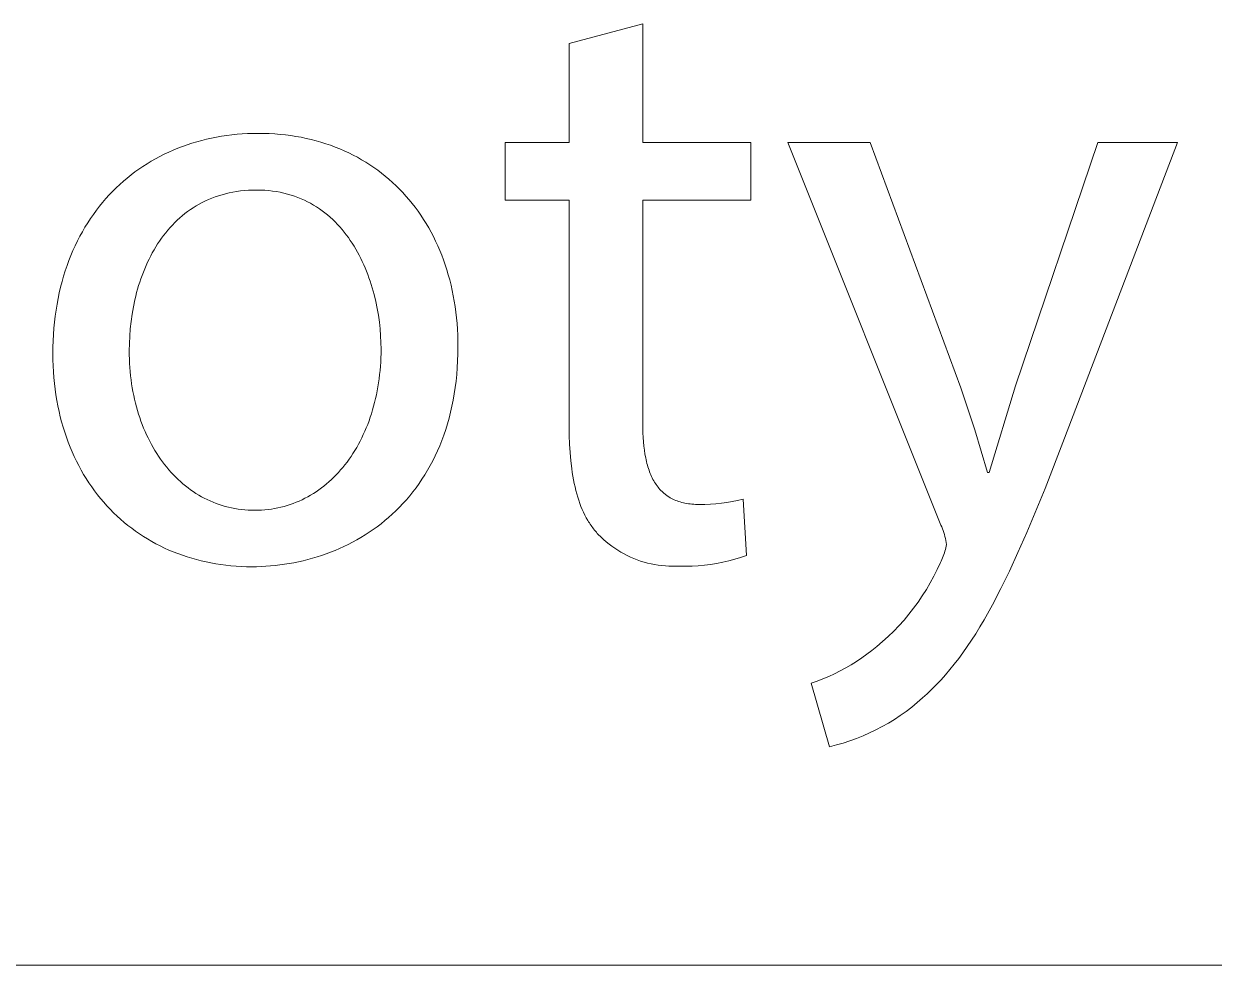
# Model space of a CAD drawing. Header units: millimetres. Extents: x 0 to 4468, y 0 to 3122.
# Drawn here: x 3775.1 to 3837.3, y 0 to 49.2 of the extents above; entities that cross this region are included whole.
import ezdxf

# ---------------------------------------------------------------- set-up
doc = ezdxf.new("R2010")
doc.units = ezdxf.units.MM
doc.header["$MEASUREMENT"] = 0
doc.layers.add('Domyślny', color=7, linetype='Continuous', true_color=0x000000)

msp = doc.modelspace()

# ---------------------------------------------------------------- linework, layer by layer
at = {"layer": 'Domyślny', "color": 18, "lineweight": 15, "true_color": 0x000000}
for p, q in [((3803.609, 48.13), (3807.448, 49.157)), ((3807.448, 49.157), (3807.448, 42.952)), ((3803.609, 42.952), (3803.609, 48.13)), ((3783.654, 42.841), (3783.903, 42.923)), ((3783.903, 42.923), (3784.154, 42.998)), ((3784.154, 42.998), (3784.409, 43.068)), ((3784.409, 43.068), (3784.666, 43.131)), ((3784.666, 43.131), (3784.925, 43.189)), ((3784.925, 43.189), (3785.187, 43.241)), ((3785.187, 43.241), (3785.452, 43.287)), ((3785.452, 43.287), (3785.719, 43.326)), ((3785.719, 43.326), (3785.988, 43.36)), ((3785.988, 43.36), (3786.259, 43.388)), ((3786.259, 43.388), (3786.533, 43.409)), ((3786.533, 43.409), (3786.809, 43.425)), ((3786.809, 43.425), (3787.086, 43.434)), ((3787.086, 43.434), (3787.366, 43.437)), ((3787.366, 43.437), (3787.656, 43.434)), ((3787.656, 43.434), (3787.943, 43.424)), ((3787.943, 43.424), (3788.227, 43.408)), ((3788.227, 43.408), (3788.508, 43.385)), ((3788.508, 43.385), (3788.785, 43.356)), ((3788.785, 43.356), (3789.06, 43.32)), ((3789.06, 43.32), (3789.331, 43.278)), ((3789.331, 43.278), (3789.599, 43.23)), ((3789.599, 43.23), (3789.864, 43.176)), ((3789.864, 43.176), (3790.125, 43.115)), ((3790.125, 43.115), (3790.383, 43.049)), ((3790.383, 43.049), (3790.638, 42.976)), ((3790.638, 42.976), (3790.889, 42.898)), ((3800.261, 39.947), (3800.261, 42.952)), ((3800.261, 42.952), (3803.609, 42.952)), ((3807.448, 42.952), (3813.087, 42.952)), ((3813.087, 42.952), (3813.087, 39.947)), ((3823.025, 22.984), (3815.035, 42.952)), ((3815.035, 42.952), (3819.32, 42.952)), ((3819.32, 42.952), (3824.067, 30.156)), ((3826.924, 30.245), (3831.224, 42.952)), ((3835.375, 42.952), (3829.483, 27.522)), ((3831.224, 42.952), (3835.375, 42.952)), ((3782.227, 42.232), (3782.457, 42.348)), ((3782.457, 42.348), (3782.69, 42.458)), ((3782.69, 42.458), (3782.926, 42.563)), ((3782.926, 42.563), (3783.166, 42.661)), ((3783.166, 42.661), (3783.409, 42.754)), ((3783.409, 42.754), (3783.654, 42.841)), ((3790.889, 42.898), (3791.136, 42.813)), ((3791.136, 42.813), (3791.379, 42.723)), ((3791.379, 42.723), (3791.619, 42.627)), ((3791.619, 42.627), (3791.855, 42.525)), ((3791.855, 42.525), (3792.088, 42.418)), ((3792.088, 42.418), (3792.316, 42.305)), ((3792.316, 42.305), (3792.541, 42.186)), ((3781.131, 41.569), (3781.343, 41.713)), ((3781.343, 41.713), (3781.558, 41.851)), ((3781.558, 41.851), (3781.778, 41.984)), ((3781.778, 41.984), (3782, 42.111)), ((3782, 42.111), (3782.227, 42.232)), ((3792.541, 42.186), (3792.761, 42.062)), ((3792.761, 42.062), (3792.978, 41.932)), ((3792.978, 41.932), (3793.191, 41.797)), ((3793.191, 41.797), (3793.399, 41.657)), ((3780.322, 40.939), (3780.518, 41.104)), ((3780.518, 41.104), (3780.718, 41.265)), ((3780.718, 41.265), (3780.923, 41.419)), ((3780.923, 41.419), (3781.131, 41.569)), ((3793.399, 41.657), (3793.603, 41.511)), ((3793.603, 41.511), (3793.803, 41.36)), ((3793.803, 41.36), (3793.999, 41.204)), ((3793.999, 41.204), (3794.191, 41.043)), ((3794.191, 41.043), (3794.378, 40.877)), ((3779.759, 40.409), (3779.942, 40.591)), ((3779.942, 40.591), (3780.13, 40.768)), ((3780.13, 40.768), (3780.322, 40.939)), ((3786.437, 40.427), (3786.236, 40.4)), ((3786.641, 40.448), (3786.437, 40.427)), ((3786.849, 40.464), (3786.641, 40.448)), ((3787.061, 40.473), (3786.849, 40.464)), ((3787.276, 40.476), (3787.061, 40.473)), ((3787.493, 40.473), (3787.276, 40.476)), ((3787.705, 40.463), (3787.493, 40.473)), ((3787.913, 40.446), (3787.705, 40.463)), ((3788.117, 40.423), (3787.913, 40.446)), ((3788.317, 40.394), (3788.117, 40.423)), ((3794.378, 40.877), (3794.561, 40.705)), ((3794.561, 40.705), (3794.739, 40.529)), ((3794.739, 40.529), (3794.913, 40.348)), ((3779.069, 39.629), (3779.235, 39.832)), ((3779.235, 39.832), (3779.405, 40.03)), ((3779.405, 40.03), (3779.579, 40.222)), ((3779.579, 40.222), (3779.759, 40.409)), ((3784.438, 39.826), (3784.279, 39.74)), ((3784.601, 39.906), (3784.438, 39.826)), ((3784.768, 39.982), (3784.601, 39.906)), ((3784.939, 40.052), (3784.768, 39.982)), ((3785.113, 40.118), (3784.939, 40.052)), ((3785.291, 40.179), (3785.113, 40.118)), ((3785.472, 40.234), (3785.291, 40.179)), ((3785.658, 40.284), (3785.472, 40.234)), ((3785.847, 40.328), (3785.658, 40.284)), ((3786.04, 40.367), (3785.847, 40.328)), ((3786.236, 40.4), (3786.04, 40.367)), ((3788.513, 40.359), (3788.317, 40.394)), ((3788.705, 40.317), (3788.513, 40.359)), ((3788.893, 40.27), (3788.705, 40.317)), ((3789.077, 40.217), (3788.893, 40.27)), ((3789.257, 40.158), (3789.077, 40.217)), ((3789.433, 40.093), (3789.257, 40.158)), ((3789.606, 40.024), (3789.433, 40.093)), ((3789.774, 39.949), (3789.606, 40.024)), ((3789.939, 39.869), (3789.774, 39.949)), ((3790.1, 39.784), (3789.939, 39.869)), ((3794.913, 40.348), (3795.082, 40.162)), ((3795.082, 40.162), (3795.247, 39.971)), ((3795.247, 39.971), (3795.407, 39.776)), ((3803.609, 39.947), (3800.261, 39.947)), ((3803.609, 28.132), (3803.609, 39.947)), ((3813.087, 39.947), (3807.448, 39.947)), ((3807.448, 39.947), (3807.448, 28.281)), ((3778.601, 38.989), (3778.752, 39.208)), ((3778.752, 39.208), (3778.908, 39.421)), ((3778.908, 39.421), (3779.069, 39.629)), ((3783.535, 39.247), (3783.397, 39.135)), ((3783.677, 39.354), (3783.535, 39.247)), ((3783.822, 39.457), (3783.677, 39.354)), ((3783.97, 39.556), (3783.822, 39.457)), ((3784.123, 39.651), (3783.97, 39.556)), ((3784.279, 39.74), (3784.123, 39.651)), ((3790.257, 39.694), (3790.1, 39.784)), ((3790.41, 39.599), (3790.257, 39.694)), ((3790.56, 39.5), (3790.41, 39.599)), ((3790.706, 39.396), (3790.56, 39.5)), ((3790.848, 39.288), (3790.706, 39.396)), ((3790.987, 39.176), (3790.848, 39.288)), ((3791.121, 39.059), (3790.987, 39.176)), ((3795.407, 39.776), (3795.562, 39.575)), ((3795.562, 39.575), (3795.713, 39.37)), ((3795.713, 39.37), (3795.859, 39.161)), ((3778.314, 38.537), (3778.455, 38.766)), ((3778.455, 38.766), (3778.601, 38.989)), ((3782.88, 38.649), (3782.76, 38.519)), ((3783.004, 38.777), (3782.88, 38.649)), ((3783.132, 38.9), (3783.004, 38.777)), ((3783.263, 39.019), (3783.132, 38.9)), ((3783.397, 39.135), (3783.263, 39.019)), ((3791.253, 38.939), (3791.121, 39.059)), ((3791.38, 38.814), (3791.253, 38.939)), ((3791.504, 38.686), (3791.38, 38.814)), ((3791.625, 38.555), (3791.504, 38.686)), ((3791.742, 38.42), (3791.625, 38.555)), ((3795.859, 39.161), (3796, 38.947)), ((3796, 38.947), (3796.136, 38.729)), ((3796.136, 38.729), (3796.267, 38.506)), ((3777.921, 37.821), (3778.047, 38.064)), ((3778.047, 38.064), (3778.178, 38.303)), ((3778.178, 38.303), (3778.314, 38.537)), ((3782.313, 37.962), (3782.21, 37.815)), ((3782.42, 38.106), (3782.313, 37.962)), ((3782.53, 38.247), (3782.42, 38.106)), ((3782.643, 38.385), (3782.53, 38.247)), ((3782.76, 38.519), (3782.643, 38.385)), ((3791.855, 38.282), (3791.742, 38.42)), ((3791.965, 38.14), (3791.855, 38.282)), ((3792.071, 37.995), (3791.965, 38.14)), ((3792.174, 37.848), (3792.071, 37.995)), ((3796.267, 38.506), (3796.393, 38.279)), ((3796.393, 38.279), (3796.514, 38.047)), ((3796.514, 38.047), (3796.63, 37.811)), ((3777.576, 37.06), (3777.686, 37.318)), ((3777.686, 37.318), (3777.801, 37.572)), ((3777.801, 37.572), (3777.921, 37.821)), ((3781.921, 37.356), (3781.831, 37.197)), ((3782.014, 37.511), (3781.921, 37.356)), ((3782.11, 37.665), (3782.014, 37.511)), ((3782.21, 37.815), (3782.11, 37.665)), ((3792.274, 37.698), (3792.174, 37.848)), ((3792.37, 37.545), (3792.274, 37.698)), ((3792.463, 37.389), (3792.37, 37.545)), ((3792.552, 37.231), (3792.463, 37.389)), ((3796.63, 37.811), (3796.74, 37.572)), ((3796.74, 37.572), (3796.846, 37.328)), ((3796.846, 37.328), (3796.946, 37.079)), ((3777.375, 36.528), (3777.473, 36.796)), ((3777.473, 36.796), (3777.576, 37.06)), ((3781.582, 36.706), (3781.506, 36.538)), ((3781.662, 36.872), (3781.582, 36.706)), ((3781.745, 37.036), (3781.662, 36.872)), ((3781.831, 37.197), (3781.745, 37.036)), ((3792.638, 37.071), (3792.552, 37.231)), ((3792.721, 36.908), (3792.638, 37.071)), ((3792.8, 36.744), (3792.721, 36.908)), ((3792.876, 36.577), (3792.8, 36.744)), ((3796.946, 37.079), (3797.041, 36.827)), ((3797.041, 36.827), (3797.13, 36.571)), ((3777.196, 35.976), (3777.282, 36.254)), ((3777.282, 36.254), (3777.375, 36.528)), ((3781.363, 36.195), (3781.296, 36.02)), ((3781.433, 36.367), (3781.363, 36.195)), ((3781.506, 36.538), (3781.433, 36.367)), ((3792.949, 36.409), (3792.876, 36.577)), ((3793.019, 36.239), (3792.949, 36.409)), ((3793.085, 36.068), (3793.019, 36.239)), ((3793.148, 35.895), (3793.085, 36.068)), ((3797.13, 36.571), (3797.215, 36.311)), ((3797.215, 36.311), (3797.293, 36.047)), ((3777.04, 35.406), (3777.115, 35.693)), ((3777.115, 35.693), (3777.196, 35.976)), ((3781.116, 35.486), (3781.062, 35.305)), ((3781.173, 35.666), (3781.116, 35.486)), ((3781.233, 35.844), (3781.173, 35.666)), ((3781.296, 36.02), (3781.233, 35.844)), ((3793.209, 35.721), (3793.148, 35.895)), ((3793.265, 35.546), (3793.209, 35.721)), ((3793.319, 35.37), (3793.265, 35.546)), ((3797.293, 36.047), (3797.366, 35.78)), ((3797.366, 35.78), (3797.434, 35.509)), ((3797.434, 35.509), (3797.496, 35.233)), ((3776.909, 34.816), (3776.972, 35.113)), ((3776.972, 35.113), (3777.04, 35.406)), ((3780.964, 34.938), (3780.92, 34.752)), ((3781.012, 35.122), (3780.964, 34.938)), ((3781.062, 35.305), (3781.012, 35.122)), ((3793.418, 35.015), (3793.319, 35.37)), ((3793.504, 34.658), (3793.418, 35.015)), ((3797.496, 35.233), (3797.552, 34.955)), ((3797.552, 34.955), (3797.603, 34.673)), ((3776.76, 33.897), (3776.803, 34.208)), ((3776.803, 34.208), (3776.853, 34.514)), ((3776.853, 34.514), (3776.909, 34.816)), ((3780.841, 34.378), (3780.775, 34)), ((3780.92, 34.752), (3780.841, 34.378)), ((3793.578, 34.299), (3793.504, 34.658)), ((3793.64, 33.94), (3793.578, 34.299)), ((3797.603, 34.673), (3797.648, 34.387)), ((3797.648, 34.387), (3797.687, 34.098)), ((3776.692, 33.261), (3776.723, 33.581)), ((3776.723, 33.581), (3776.76, 33.897)), ((3780.721, 33.62), (3780.679, 33.237)), ((3780.775, 34), (3780.721, 33.62)), ((3793.69, 33.581), (3793.64, 33.94)), ((3793.729, 33.224), (3793.69, 33.581)), ((3797.687, 34.098), (3797.72, 33.805)), ((3797.72, 33.805), (3797.747, 33.509)), ((3776.668, 32.937), (3776.692, 33.261)), ((3780.679, 33.237), (3780.649, 32.853)), ((3793.757, 32.87), (3793.729, 33.224)), ((3797.747, 33.509), (3797.768, 33.21)), ((3797.768, 33.21), (3797.784, 32.907)), ((3776.641, 32.274), (3776.651, 32.607)), ((3776.651, 32.607), (3776.668, 32.937)), ((3780.631, 32.468), (3780.625, 32.084)), ((3780.649, 32.853), (3780.631, 32.468)), ((3793.773, 32.519), (3793.757, 32.87)), ((3793.779, 32.174), (3793.773, 32.519)), ((3797.784, 32.907), (3797.793, 32.601)), ((3797.793, 32.601), (3797.796, 32.293)), ((3776.638, 31.936), (3776.641, 32.274)), ((3776.641, 31.617), (3776.638, 31.936)), ((3780.625, 32.084), (3780.627, 31.863)), ((3780.627, 31.863), (3780.633, 31.643)), ((3793.76, 31.496), (3793.77, 31.72)), ((3793.77, 31.72), (3793.777, 31.946)), ((3793.777, 31.946), (3793.779, 32.174)), ((3797.792, 31.921), (3797.78, 31.557)), ((3797.796, 32.293), (3797.792, 31.921)), ((3776.651, 31.301), (3776.641, 31.617)), ((3776.667, 30.99), (3776.651, 31.301)), ((3780.633, 31.643), (3780.643, 31.425)), ((3780.643, 31.425), (3780.657, 31.209)), ((3780.657, 31.209), (3780.675, 30.994)), ((3793.728, 31.055), (3793.746, 31.275)), ((3793.746, 31.275), (3793.76, 31.496)), ((3797.76, 31.199), (3797.732, 30.847)), ((3797.78, 31.557), (3797.76, 31.199)), ((3776.69, 30.683), (3776.667, 30.99)), ((3776.719, 30.379), (3776.69, 30.683)), ((3780.675, 30.994), (3780.696, 30.782)), ((3780.696, 30.782), (3780.721, 30.572)), ((3780.721, 30.572), (3780.75, 30.364)), ((3793.65, 30.411), (3793.68, 30.623)), ((3793.68, 30.623), (3793.706, 30.838)), ((3793.706, 30.838), (3793.728, 31.055)), ((3797.697, 30.502), (3797.654, 30.163)), ((3797.732, 30.847), (3797.697, 30.502)), ((3776.754, 30.079), (3776.719, 30.379)), ((3776.796, 29.784), (3776.754, 30.079)), ((3780.75, 30.364), (3780.783, 30.157)), ((3780.783, 30.157), (3780.819, 29.954)), ((3780.819, 29.954), (3780.859, 29.752)), ((3793.538, 29.787), (3793.579, 29.992)), ((3793.579, 29.992), (3793.616, 30.2)), ((3793.616, 30.2), (3793.65, 30.411)), ((3797.654, 30.163), (3797.604, 29.831)), ((3824.067, 30.156), (3824.795, 27.95)), ((3825.54, 25.722), (3826.924, 30.245)), ((3776.843, 29.492), (3776.796, 29.784)), ((3776.897, 29.205), (3776.843, 29.492)), ((3780.859, 29.752), (3780.903, 29.553)), ((3780.903, 29.553), (3780.95, 29.356)), ((3780.95, 29.356), (3781.001, 29.161)), ((3793.393, 29.186), (3793.444, 29.384)), ((3793.444, 29.384), (3793.493, 29.584)), ((3793.493, 29.584), (3793.538, 29.787)), ((3797.547, 29.505), (3797.483, 29.186)), ((3797.604, 29.831), (3797.547, 29.505)), ((3776.957, 28.921), (3776.897, 29.205)), ((3777.022, 28.642), (3776.957, 28.921)), ((3777.094, 28.367), (3777.022, 28.642)), ((3781.001, 29.161), (3781.055, 28.969)), ((3781.055, 28.969), (3781.113, 28.78)), ((3781.113, 28.78), (3781.174, 28.593)), ((3793.15, 28.423), (3793.216, 28.609)), ((3793.216, 28.609), (3793.278, 28.799)), ((3793.278, 28.799), (3793.337, 28.991)), ((3793.337, 28.991), (3793.393, 29.186)), ((3797.412, 28.873), (3797.334, 28.566)), ((3797.483, 29.186), (3797.412, 28.873)), ((3777.171, 28.096), (3777.094, 28.367)), ((3777.254, 27.829), (3777.171, 28.096)), ((3781.174, 28.593), (3781.238, 28.409)), ((3781.238, 28.409), (3781.306, 28.227)), ((3781.306, 28.227), (3781.377, 28.049)), ((3781.377, 28.049), (3781.451, 27.873)), ((3792.932, 27.88), (3793.008, 28.058)), ((3793.008, 28.058), (3793.081, 28.239)), ((3793.081, 28.239), (3793.15, 28.423)), ((3797.249, 28.266), (3797.158, 27.971)), ((3797.334, 28.566), (3797.249, 28.266)), ((3803.614, 27.662), (3803.609, 28.132)), ((3807.448, 28.281), (3807.451, 28.032)), ((3807.451, 28.032), (3807.457, 27.79)), ((3777.342, 27.567), (3777.254, 27.829)), ((3777.436, 27.309), (3777.342, 27.567)), ((3781.451, 27.873), (3781.529, 27.699)), ((3781.529, 27.699), (3781.609, 27.529)), ((3781.609, 27.529), (3781.693, 27.362)), ((3781.693, 27.362), (3781.78, 27.198)), ((3792.597, 27.199), (3792.686, 27.364)), ((3792.686, 27.364), (3792.771, 27.533)), ((3792.771, 27.533), (3792.853, 27.705)), ((3792.853, 27.705), (3792.932, 27.88)), ((3796.957, 27.402), (3796.847, 27.127)), ((3797.061, 27.684), (3796.957, 27.402)), ((3797.158, 27.971), (3797.061, 27.684)), ((3803.629, 27.207), (3803.614, 27.662)), ((3807.457, 27.79), (3807.469, 27.555)), ((3807.469, 27.555), (3807.486, 27.326)), ((3824.795, 27.95), (3825.451, 25.722)), ((3829.483, 27.522), (3828.462, 24.899)), ((3777.535, 27.055), (3777.436, 27.309)), ((3777.64, 26.806), (3777.535, 27.055)), ((3777.75, 26.561), (3777.64, 26.806)), ((3781.78, 27.198), (3781.87, 27.037)), ((3781.87, 27.037), (3781.963, 26.879)), ((3781.963, 26.879), (3782.059, 26.724)), ((3792.313, 26.721), (3792.411, 26.877)), ((3792.411, 26.877), (3792.506, 27.036)), ((3792.506, 27.036), (3792.597, 27.199)), ((3796.731, 26.858), (3796.61, 26.595)), ((3796.847, 27.127), (3796.731, 26.858)), ((3803.655, 26.767), (3803.629, 27.207)), ((3803.692, 26.341), (3803.655, 26.767)), ((3807.486, 27.326), (3807.507, 27.105)), ((3807.507, 27.105), (3807.534, 26.891)), ((3807.534, 26.891), (3807.566, 26.684)), ((3777.866, 26.321), (3777.75, 26.561)), ((3777.986, 26.086), (3777.866, 26.321)), ((3782.059, 26.724), (3782.158, 26.573)), ((3782.158, 26.573), (3782.26, 26.424)), ((3782.26, 26.424), (3782.365, 26.28)), ((3782.365, 26.28), (3782.472, 26.138)), ((3782.472, 26.138), (3782.583, 26)), ((3791.783, 25.994), (3791.894, 26.133)), ((3791.894, 26.133), (3792.003, 26.275)), ((3792.003, 26.275), (3792.11, 26.42)), ((3792.11, 26.42), (3792.213, 26.569)), ((3792.213, 26.569), (3792.313, 26.721)), ((3796.482, 26.338), (3796.349, 26.088)), ((3796.61, 26.595), (3796.482, 26.338)), ((3803.74, 25.931), (3803.692, 26.341)), ((3807.566, 26.684), (3807.603, 26.485)), ((3807.603, 26.485), (3807.624, 26.388)), ((3807.624, 26.388), (3807.646, 26.293)), ((3807.646, 26.293), (3807.67, 26.199)), ((3807.67, 26.199), (3807.694, 26.108)), ((3778.112, 25.854), (3777.986, 26.086)), ((3778.242, 25.628), (3778.112, 25.854)), ((3778.378, 25.406), (3778.242, 25.628)), ((3782.583, 26), (3782.696, 25.866)), ((3782.696, 25.866), (3782.811, 25.735)), ((3782.811, 25.735), (3782.93, 25.608)), ((3782.93, 25.608), (3783.051, 25.484)), ((3791.309, 25.477), (3791.431, 25.601)), ((3791.431, 25.601), (3791.551, 25.728)), ((3791.551, 25.728), (3791.668, 25.859)), ((3791.668, 25.859), (3791.783, 25.994)), ((3796.067, 25.605), (3795.918, 25.373)), ((3796.211, 25.843), (3796.067, 25.605)), ((3796.349, 26.088), (3796.211, 25.843)), ((3803.768, 25.731), (3803.74, 25.931)), ((3803.799, 25.536), (3803.768, 25.731)), ((3803.834, 25.344), (3803.799, 25.536)), ((3807.694, 26.108), (3807.721, 26.018)), ((3807.721, 26.018), (3807.748, 25.93)), ((3807.748, 25.93), (3807.778, 25.845)), ((3807.778, 25.845), (3807.808, 25.761)), ((3807.808, 25.761), (3807.841, 25.679)), ((3807.841, 25.679), (3807.874, 25.598)), ((3807.874, 25.598), (3807.909, 25.52)), ((3807.909, 25.52), (3807.946, 25.444)), ((3825.451, 25.722), (3825.54, 25.722)), ((3778.518, 25.189), (3778.378, 25.406)), ((3778.664, 24.977), (3778.518, 25.189)), ((3778.814, 24.769), (3778.664, 24.977)), ((3783.051, 25.484), (3783.175, 25.365)), ((3783.175, 25.365), (3783.301, 25.249)), ((3783.301, 25.249), (3783.43, 25.137)), ((3783.43, 25.137), (3783.562, 25.029)), ((3783.562, 25.029), (3783.696, 24.925)), ((3783.696, 24.925), (3783.832, 24.824)), ((3790.523, 24.818), (3790.66, 24.918)), ((3790.66, 24.918), (3790.795, 25.022)), ((3790.795, 25.022), (3790.927, 25.13)), ((3790.927, 25.13), (3791.057, 25.242)), ((3791.057, 25.242), (3791.184, 25.358)), ((3791.184, 25.358), (3791.309, 25.477)), ((3795.606, 24.927), (3795.442, 24.713)), ((3795.765, 25.147), (3795.606, 24.927)), ((3795.918, 25.373), (3795.765, 25.147)), ((3803.871, 25.157), (3803.834, 25.344)), ((3803.912, 24.973), (3803.871, 25.157)), ((3803.955, 24.794), (3803.912, 24.973)), ((3807.946, 25.444), (3807.984, 25.37)), ((3807.984, 25.37), (3808.024, 25.297)), ((3808.024, 25.297), (3808.066, 25.227)), ((3808.066, 25.227), (3808.108, 25.158)), ((3808.108, 25.158), (3808.153, 25.092)), ((3808.153, 25.092), (3808.199, 25.027)), ((3808.199, 25.027), (3808.247, 24.965)), ((3808.247, 24.965), (3808.297, 24.904)), ((3808.297, 24.904), (3808.348, 24.846)), ((3828.462, 24.899), (3827.507, 22.592)), ((3778.968, 24.566), (3778.814, 24.769)), ((3779.128, 24.368), (3778.968, 24.566)), ((3779.291, 24.175), (3779.128, 24.368)), ((3783.832, 24.824), (3783.971, 24.728)), ((3783.971, 24.728), (3784.112, 24.637)), ((3784.112, 24.637), (3784.255, 24.549)), ((3784.255, 24.549), (3784.401, 24.465)), ((3784.401, 24.465), (3784.548, 24.386)), ((3784.548, 24.386), (3784.699, 24.312)), ((3784.699, 24.312), (3784.851, 24.241)), ((3789.503, 24.237), (3789.655, 24.307)), ((3789.655, 24.307), (3789.805, 24.381)), ((3789.805, 24.381), (3789.953, 24.46)), ((3789.953, 24.46), (3790.099, 24.543)), ((3790.099, 24.543), (3790.242, 24.631)), ((3790.242, 24.631), (3790.384, 24.722)), ((3790.384, 24.722), (3790.523, 24.818)), ((3795.101, 24.302), (3794.924, 24.106)), ((3795.274, 24.504), (3795.101, 24.302)), ((3795.442, 24.713), (3795.274, 24.504)), ((3804.002, 24.618), (3803.955, 24.794)), ((3804.052, 24.447), (3804.002, 24.618)), ((3804.106, 24.28), (3804.052, 24.447)), ((3804.163, 24.117), (3804.106, 24.28)), ((3808.348, 24.846), (3808.4, 24.789)), ((3808.4, 24.789), (3808.455, 24.735)), ((3808.455, 24.735), (3808.511, 24.682)), ((3808.511, 24.682), (3808.569, 24.632)), ((3808.569, 24.632), (3808.599, 24.608)), ((3808.599, 24.608), (3808.629, 24.584)), ((3808.629, 24.584), (3808.659, 24.56)), ((3808.659, 24.56), (3808.69, 24.537)), ((3808.69, 24.537), (3808.721, 24.515)), ((3808.721, 24.515), (3808.753, 24.493)), ((3808.753, 24.493), (3808.785, 24.472)), ((3808.785, 24.472), (3808.818, 24.451)), ((3808.818, 24.451), (3808.885, 24.411)), ((3808.885, 24.411), (3808.953, 24.373)), ((3808.953, 24.373), (3809.024, 24.337)), ((3809.024, 24.337), (3809.096, 24.303)), ((3809.096, 24.303), (3809.17, 24.272)), ((3809.17, 24.272), (3809.246, 24.242)), ((3812.125, 24.211), (3812.406, 24.27)), ((3812.406, 24.27), (3812.686, 24.338)), ((3812.686, 24.338), (3812.864, 21.392)), ((3779.459, 23.987), (3779.291, 24.175)), ((3779.632, 23.804), (3779.459, 23.987)), ((3779.809, 23.626), (3779.632, 23.804)), ((3784.851, 24.241), (3785.005, 24.175)), ((3785.005, 24.175), (3785.161, 24.114)), ((3785.161, 24.114), (3785.32, 24.057)), ((3785.32, 24.057), (3785.48, 24.005)), ((3785.48, 24.005), (3785.643, 23.958)), ((3785.643, 23.958), (3785.807, 23.915)), ((3785.807, 23.915), (3785.973, 23.877)), ((3785.973, 23.877), (3786.142, 23.844)), ((3786.142, 23.844), (3786.311, 23.816)), ((3786.311, 23.816), (3786.483, 23.793)), ((3786.483, 23.793), (3786.657, 23.775)), ((3786.657, 23.775), (3786.832, 23.762)), ((3786.832, 23.762), (3787.009, 23.755)), ((3787.009, 23.755), (3787.187, 23.752)), ((3787.187, 23.752), (3787.363, 23.754)), ((3787.363, 23.754), (3787.537, 23.762)), ((3787.537, 23.762), (3787.71, 23.775)), ((3787.71, 23.775), (3787.881, 23.793)), ((3787.881, 23.793), (3788.051, 23.816)), ((3788.051, 23.816), (3788.22, 23.843)), ((3788.22, 23.843), (3788.386, 23.876)), ((3788.386, 23.876), (3788.551, 23.914)), ((3788.551, 23.914), (3788.714, 23.956)), ((3788.714, 23.956), (3788.876, 24.003)), ((3788.876, 24.003), (3789.035, 24.055)), ((3789.035, 24.055), (3789.193, 24.111)), ((3789.193, 24.111), (3789.349, 24.172)), ((3789.349, 24.172), (3789.503, 24.237)), ((3794.558, 23.731), (3794.368, 23.553)), ((3794.743, 23.916), (3794.558, 23.731)), ((3794.924, 24.106), (3794.743, 23.916)), ((3804.223, 23.958), (3804.163, 24.117)), ((3804.287, 23.803), (3804.223, 23.958)), ((3804.354, 23.652), (3804.287, 23.803)), ((3804.425, 23.506), (3804.354, 23.652)), ((3809.246, 24.242), (3809.324, 24.215)), ((3809.324, 24.215), (3809.403, 24.189)), ((3809.403, 24.189), (3809.485, 24.166)), ((3809.485, 24.166), (3809.569, 24.145)), ((3809.569, 24.145), (3809.654, 24.127)), ((3809.654, 24.127), (3809.741, 24.11)), ((3809.741, 24.11), (3809.831, 24.096)), ((3809.831, 24.096), (3809.922, 24.083)), ((3809.922, 24.083), (3810.016, 24.073)), ((3810.016, 24.073), (3810.111, 24.065)), ((3810.111, 24.065), (3810.208, 24.06)), ((3810.208, 24.06), (3810.308, 24.057)), ((3810.308, 24.057), (3810.409, 24.055)), ((3810.409, 24.055), (3810.697, 24.057)), ((3810.697, 24.057), (3810.984, 24.069)), ((3810.984, 24.069), (3811.271, 24.09)), ((3811.271, 24.09), (3811.557, 24.121)), ((3811.557, 24.121), (3811.842, 24.161)), ((3811.842, 24.161), (3812.125, 24.211)), ((3779.99, 23.453), (3779.809, 23.626)), ((3780.175, 23.285), (3779.99, 23.453)), ((3780.364, 23.122), (3780.175, 23.285)), ((3780.558, 22.964), (3780.364, 23.122)), ((3793.778, 23.052), (3793.574, 22.897)), ((3793.978, 23.213), (3793.778, 23.052)), ((3794.175, 23.38), (3793.978, 23.213)), ((3794.368, 23.553), (3794.175, 23.38)), ((3804.5, 23.364), (3804.425, 23.506)), ((3804.578, 23.226), (3804.5, 23.364)), ((3804.619, 23.159), (3804.578, 23.226)), ((3804.66, 23.093), (3804.619, 23.159)), ((3804.702, 23.028), (3804.66, 23.093)), ((3804.746, 22.964), (3804.702, 23.028)), ((3780.755, 22.812), (3780.558, 22.964)), ((3780.956, 22.665), (3780.755, 22.812)), ((3781.161, 22.523), (3780.956, 22.665)), ((3781.37, 22.386), (3781.161, 22.523)), ((3781.582, 22.255), (3781.37, 22.386)), ((3792.943, 22.466), (3792.727, 22.334)), ((3793.156, 22.604), (3792.943, 22.466)), ((3793.367, 22.748), (3793.156, 22.604)), ((3793.574, 22.897), (3793.367, 22.748)), ((3804.79, 22.901), (3804.746, 22.964)), ((3804.835, 22.84), (3804.79, 22.901)), ((3804.881, 22.779), (3804.835, 22.84)), ((3804.929, 22.72), (3804.881, 22.779)), ((3804.977, 22.661), (3804.929, 22.72)), ((3805.026, 22.604), (3804.977, 22.661)), ((3805.076, 22.548), (3805.026, 22.604)), ((3805.127, 22.493), (3805.076, 22.548)), ((3805.26, 22.36), (3805.127, 22.493)), ((3823.069, 22.888), (3823.025, 22.984)), ((3823.109, 22.79), (3823.069, 22.888)), ((3823.145, 22.691), (3823.109, 22.79)), ((3823.179, 22.591), (3823.145, 22.691)), ((3823.209, 22.49), (3823.179, 22.591)), ((3823.236, 22.388), (3823.209, 22.49)), ((3823.259, 22.285), (3823.236, 22.388)), ((3827.507, 22.592), (3827.048, 21.549)), ((3781.798, 22.129), (3781.582, 22.255)), ((3782.017, 22.009), (3781.798, 22.129)), ((3782.239, 21.894), (3782.017, 22.009)), ((3782.466, 21.784), (3782.239, 21.894)), ((3782.695, 21.68), (3782.466, 21.784)), ((3791.836, 21.861), (3791.608, 21.756)), ((3792.062, 21.97), (3791.836, 21.861)), ((3792.287, 22.086), (3792.062, 21.97)), ((3792.508, 22.207), (3792.287, 22.086)), ((3792.727, 22.334), (3792.508, 22.207)), ((3805.398, 22.232), (3805.26, 22.36)), ((3805.54, 22.108), (3805.398, 22.232)), ((3805.687, 21.989), (3805.54, 22.108)), ((3805.837, 21.876), (3805.687, 21.989)), ((3805.991, 21.768), (3805.837, 21.876)), ((3806.149, 21.665), (3805.991, 21.768)), ((3823.258, 21.702), (3823.277, 21.792)), ((3823.279, 22.181), (3823.259, 22.285)), ((3823.277, 21.792), (3823.294, 21.882)), ((3823.295, 22.077), (3823.279, 22.181)), ((3823.294, 21.882), (3823.308, 21.972)), ((3823.308, 21.972), (3823.295, 22.077)), ((3782.927, 21.582), (3782.695, 21.68)), ((3783.163, 21.49), (3782.927, 21.582)), ((3783.402, 21.403), (3783.163, 21.49)), ((3783.643, 21.322), (3783.402, 21.403)), ((3783.888, 21.246), (3783.643, 21.322)), ((3784.135, 21.177), (3783.888, 21.246)), ((3784.386, 21.113), (3784.135, 21.177)), ((3789.957, 21.181), (3789.715, 21.121)), ((3790.197, 21.247), (3789.957, 21.181)), ((3790.436, 21.318), (3790.197, 21.247)), ((3790.674, 21.395), (3790.436, 21.318)), ((3790.91, 21.477), (3790.674, 21.395)), ((3791.144, 21.565), (3790.91, 21.477)), ((3791.377, 21.658), (3791.144, 21.565)), ((3791.608, 21.756), (3791.377, 21.658)), ((3806.31, 21.568), (3806.149, 21.665)), ((3806.475, 21.476), (3806.31, 21.568)), ((3806.643, 21.39), (3806.475, 21.476)), ((3806.813, 21.31), (3806.643, 21.39)), ((3806.986, 21.236), (3806.813, 21.31)), ((3807.162, 21.167), (3806.986, 21.236)), ((3807.34, 21.105), (3807.162, 21.167)), ((3812.251, 21.194), (3811.939, 21.111)), ((3812.559, 21.288), (3812.251, 21.194)), ((3812.864, 21.392), (3812.559, 21.288)), ((3823.038, 21.101), (3823.078, 21.184)), ((3823.078, 21.184), (3823.115, 21.268)), ((3823.115, 21.268), (3823.149, 21.353)), ((3823.149, 21.353), (3823.181, 21.439)), ((3823.181, 21.439), (3823.209, 21.526)), ((3823.209, 21.526), (3823.235, 21.614)), ((3823.235, 21.614), (3823.258, 21.702)), ((3827.048, 21.549), (3826.598, 20.575)), ((3784.638, 21.055), (3784.386, 21.113)), ((3784.894, 21.003), (3784.638, 21.055)), ((3785.152, 20.957), (3784.894, 21.003)), ((3785.412, 20.917), (3785.152, 20.957)), ((3785.675, 20.883), (3785.412, 20.917)), ((3785.941, 20.856), (3785.675, 20.883)), ((3786.208, 20.834), (3785.941, 20.856)), ((3786.478, 20.818), (3786.208, 20.834)), ((3786.75, 20.809), (3786.478, 20.818)), ((3787.023, 20.806), (3786.75, 20.809)), ((3787.268, 20.808), (3787.023, 20.806)), ((3787.514, 20.816), (3787.268, 20.808)), ((3787.759, 20.829), (3787.514, 20.816)), ((3788.005, 20.847), (3787.759, 20.829)), ((3788.251, 20.87), (3788.005, 20.847)), ((3788.496, 20.899), (3788.251, 20.87)), ((3788.741, 20.933), (3788.496, 20.899)), ((3788.986, 20.972), (3788.741, 20.933)), ((3789.23, 21.016), (3788.986, 20.972)), ((3789.473, 21.066), (3789.23, 21.016)), ((3789.715, 21.121), (3789.473, 21.066)), ((3807.52, 21.05), (3807.34, 21.105)), ((3807.701, 21), (3807.52, 21.05)), ((3807.885, 20.957), (3807.701, 21)), ((3808.069, 20.92), (3807.885, 20.957)), ((3808.255, 20.889), (3808.069, 20.92)), ((3808.442, 20.865), (3808.255, 20.889)), ((3808.63, 20.847), (3808.442, 20.865)), ((3808.818, 20.836), (3808.63, 20.847)), ((3809.006, 20.831), (3808.818, 20.836)), ((3809.194, 20.833), (3809.006, 20.831)), ((3809.383, 20.841), (3809.194, 20.833)), ((3809.705, 20.836), (3809.383, 20.841)), ((3810.027, 20.842), (3809.705, 20.836)), ((3810.349, 20.859), (3810.027, 20.842)), ((3810.67, 20.887), (3810.349, 20.859)), ((3810.99, 20.927), (3810.67, 20.887)), ((3811.309, 20.977), (3810.99, 20.927)), ((3811.625, 21.038), (3811.309, 20.977)), ((3811.939, 21.111), (3811.625, 21.038)), ((3822.653, 20.306), (3822.831, 20.66)), ((3822.831, 20.66), (3822.996, 21.02)), ((3822.996, 21.02), (3823.038, 21.101)), ((3826.598, 20.575), (3826.154, 19.668)), ((3822.264, 19.617), (3822.465, 19.959)), ((3822.465, 19.959), (3822.653, 20.306)), ((3821.829, 18.956), (3822.052, 19.283)), ((3822.052, 19.283), (3822.264, 19.617)), ((3826.154, 19.668), (3825.715, 18.823)), ((3821.595, 18.637), (3821.829, 18.956)), ((3825.715, 18.823), (3825.277, 18.039)), ((3821.096, 18.022), (3821.351, 18.325)), ((3821.351, 18.325), (3821.595, 18.637)), ((3825.277, 18.039), (3825.058, 17.668)), ((3820.273, 17.167), (3820.557, 17.443)), ((3820.557, 17.443), (3820.831, 17.728)), ((3820.831, 17.728), (3821.096, 18.022)), ((3825.058, 17.668), (3824.839, 17.311)), ((3819.678, 16.646), (3819.979, 16.901)), ((3819.979, 16.901), (3820.273, 17.167)), ((3824.619, 16.967), (3824.398, 16.636)), ((3824.839, 17.311), (3824.619, 16.967)), ((3818.892, 16.043), (3819.16, 16.236)), ((3819.16, 16.236), (3819.422, 16.436)), ((3819.422, 16.436), (3819.678, 16.646)), ((3824.175, 16.318), (3823.951, 16.012)), ((3824.398, 16.636), (3824.175, 16.318)), ((3818.052, 15.52), (3818.337, 15.685)), ((3818.337, 15.685), (3818.618, 15.86)), ((3818.618, 15.86), (3818.892, 16.043)), ((3823.724, 15.718), (3823.496, 15.435)), ((3823.951, 16.012), (3823.724, 15.718)), ((3816.552, 14.834), (3816.861, 14.952)), ((3816.861, 14.952), (3817.165, 15.079)), ((3817.165, 15.079), (3817.465, 15.216)), ((3817.465, 15.216), (3817.761, 15.363)), ((3817.761, 15.363), (3818.052, 15.52)), ((3823.264, 15.163), (3823.03, 14.901)), ((3823.496, 15.435), (3823.264, 15.163)), ((3816.24, 14.726), (3816.552, 14.834)), ((3817.208, 11.408), (3816.24, 14.726)), ((3822.552, 14.408), (3822.307, 14.176)), ((3822.793, 14.65), (3822.552, 14.408)), ((3823.03, 14.901), (3822.793, 14.65)), ((3821.781, 13.709), (3821.496, 13.475)), ((3822.058, 13.952), (3821.781, 13.709)), ((3822.307, 14.176), (3822.058, 13.952)), ((3821.202, 13.25), (3820.902, 13.036)), ((3821.496, 13.475), (3821.202, 13.25)), ((3819.959, 12.457), (3819.632, 12.285)), ((3820.28, 12.639), (3819.959, 12.457)), ((3820.594, 12.832), (3820.28, 12.639)), ((3820.902, 13.036), (3820.594, 12.832)), ((3818.619, 11.839), (3818.272, 11.713)), ((3818.961, 11.976), (3818.619, 11.839)), ((3819.299, 12.125), (3818.961, 11.976)), ((3819.632, 12.285), (3819.299, 12.125)), ((3817.566, 11.498), (3817.208, 11.408)), ((3817.921, 11.599), (3817.566, 11.498)), ((3818.272, 11.713), (3817.921, 11.599)), ((4464.072, 0), (0.001, 0)), ((4464.072, 0), (2779.701, 0))]:
    msp.add_line(p, q, dxfattribs=at)

doc.saveas('drawing.dxf')
